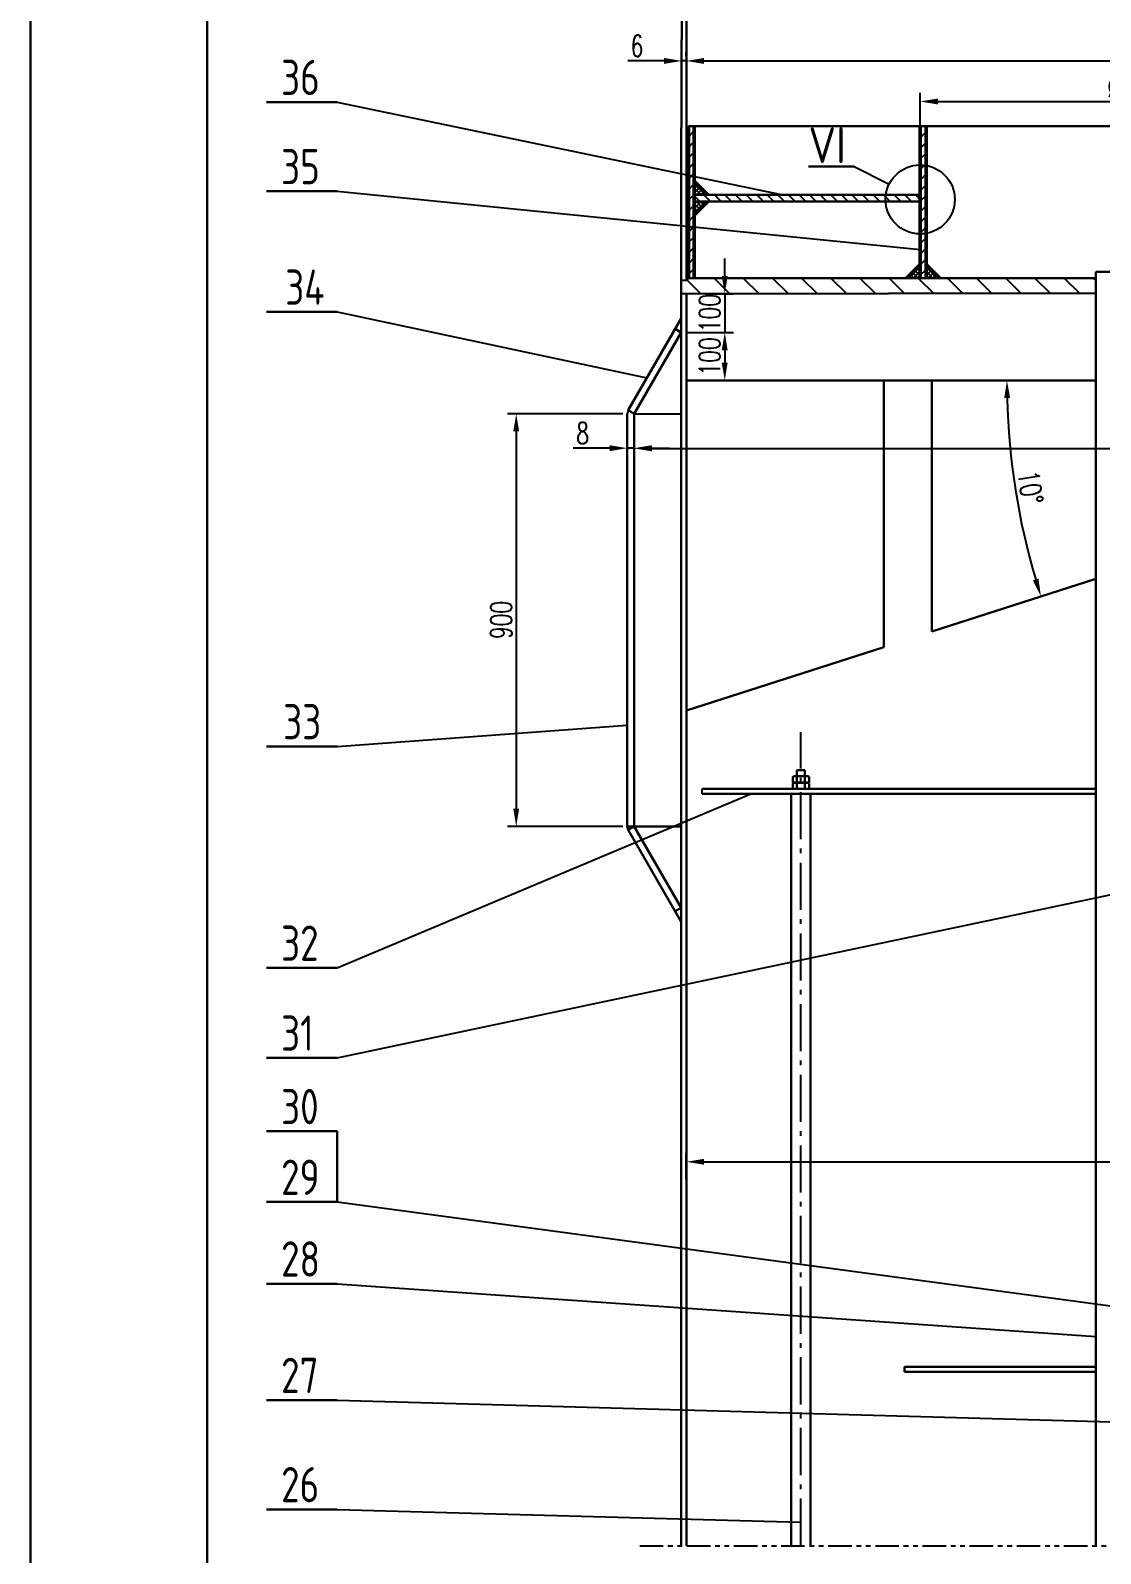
# Model space of a CAD drawing. Extents: x 25064 to 67879, y 10 to 12625.
# Drawn here: x 50611 to 52882, y 7219 to 10453 of the extents above; entities that cross this region are included whole.
import ezdxf

# ---------------------------------------------------------------- set-up
doc = ezdxf.new("R2010")
doc.units = 0
doc.linetypes.add('CENTER1', pattern=[0.75, 0.5, -0.1, 0.05, -0.1])
doc.linetypes.add('PHANTOM2', pattern=[1, 0.5, -0.1, 0.1, -0.1, 0.1, -0.1])
doc.layers.get('0').update_dxf_attribs({"linetype": 'CONTINUOUS'})
doc.layers.get('DEFPOINTS').update_dxf_attribs({"linetype": 'CONTINUOUS'})
for name, color, linetype in [('1', 2, 'CONTINUOUS'), ('1-粗实线', 1, 'CONTINUOUS'), ('4', 3, 'CENTER1'), ('6', 6, 'PHANTOM2'), ('TEXT', 2, 'CONTINUOUS'), ('图层1', 2, 'CONTINUOUS')]:
    doc.layers.add(name, color=color, linetype=linetype)
doc.layers.add('2', color=1, linetype='CONTINUOUS', lineweight=30)
doc.layers.add('图层2', color=1, linetype='CONTINUOUS', lineweight=50)
doc.styles.add('HZTXT', font='txt', dxfattribs={"width": 0.7, "bigfont": 'HZ.SHX'})
doc.styles.add('样式 1', font='gbenor.shx', dxfattribs={"bigfont": 'gbcbig.shx'})
doc.dimstyles.new('1', dxfattribs={"dimscale": 15, "dimtxt": 3, "dimasz": 2.5, "dimexe": 1.25, "dimexo": 0.625, "dimtad": 1, "dimdec": 0, "dimdsep": 46, "dimlunit": 6, "dimtxsty": 'HZTXT', "dimcen": 2.5, "dimclrt": 256, "dimadec": 0, "dimazin": 0, "dimtfac": 1, "dimtdec": 0, "dimtmove": 0, "dimatfit": 3, "dimfxl": 0, "dimtolj": 1, "dimtzin": 0, "dimarcsym": 0})

# ---------------------------------------------------------------- blocks, each defined once
blk = doc.blocks.new('*D12')
at = {"layer": 'DEFPOINTS', "color": 0}
for p in [(51877.6, 9638.8), (51642.1, 8762.8), (51877.7, 8762.8)]:
    blk.add_point(p, dxfattribs=at)
at = {"layer": 'TEXT', "color": 0, "lineweight": -2}
for p, q in [((51868.3, 9638.8), (51623.3, 9638.8)), ((51642.1, 9601.3), (51642.1, 8800.3)), ((51868.3, 8762.8), (51623.3, 8762.8))]:
    blk.add_line(p, q, dxfattribs=at)
at = {"layer": 'TEXT', "color": 0}
for points in [[(51635.8, 9601.3), (51648.3, 9601.3), (51642.1, 9638.8)], [(51635.8, 8800.3), (51648.3, 8800.3), (51642.1, 8762.8)]]:
    blk.add_solid(points, dxfattribs=at)
at = {"layer": 'TEXT', "insert": (51610.2, 9200.8), "char_height": 45, "attachment_point": 5, "rotation": 90, "style": 'HZTXT'}
blk.add_mtext('\\A1;900', dxfattribs=at)
blk = doc.blocks.new('*D13')
at = {"layer": 'DEFPOINTS', "color": 0}
for p in [(54057.5, 9565.2), (54057.5, 9516.5), (51892.6, 9495.5)]:
    blk.add_point(p, dxfattribs=at)
at = {"layer": 'TEXT', "color": 0, "lineweight": -2}
for p, q in [((51892.6, 9504.9), (51892.6, 9584)), ((54057.5, 9525.9), (54057.5, 9584)), ((51930.1, 9565.2), (54020, 9565.2))]:
    blk.add_line(p, q, dxfattribs=at)
at = {"layer": 'TEXT', "color": 0}
for points in [[(51930.1, 9571.5), (51930.1, 9559), (51892.6, 9565.2)], [(54020, 9571.5), (54020, 9559), (54057.5, 9565.2)]]:
    blk.add_solid(points, dxfattribs=at)
at = {"layer": 'TEXT', "insert": (53123.4, 9597.1), "char_height": 45, "attachment_point": 5, "style": 'HZTXT'}
blk.add_mtext('\\A1;%%C1200', dxfattribs=at)
blk = doc.blocks.new('*D17')
at = {"layer": 'DEFPOINTS', "color": 0}
for p in [(51992.2, 9811.3), (52003, 9709.5), (52084.5, 9709.5)]:
    blk.add_point(p, dxfattribs=at)
at = {"layer": 'TEXT', "color": 0, "lineweight": -2}
for p, q in [((52001.6, 9811.3), (52103.2, 9811.3)), ((52084.5, 9773.8), (52084.5, 9747)), ((52012.4, 9709.5), (52103.2, 9709.5))]:
    blk.add_line(p, q, dxfattribs=at)
at = {"layer": 'TEXT', "color": 0}
for points in [[(52078.2, 9773.8), (52090.7, 9773.8), (52084.5, 9811.3)], [(52078.2, 9747), (52090.7, 9747), (52084.5, 9709.5)]]:
    blk.add_solid(points, dxfattribs=at)
at = {"layer": 'TEXT', "insert": (52052.6, 9760.4), "char_height": 45, "attachment_point": 5, "rotation": 90, "style": 'HZTXT'}
blk.add_mtext('\\A1;100', dxfattribs=at)
blk = doc.blocks.new('*D18')
at = {"layer": 'DEFPOINTS', "color": 0}
for p in [(52033.6, 9893.6), (52033.6, 9811.3), (52084.5, 9811.3)]:
    blk.add_point(p, dxfattribs=at)
at = {"layer": 'TEXT', "color": 0, "lineweight": -2}
for p, q in [((52084.5, 9931.1), (52084.5, 9968.6)), ((52043, 9893.6), (52103.2, 9893.6)), ((52084.5, 9893.6), (52084.5, 9811.3)), ((52043, 9811.3), (52103.2, 9811.3)), ((52084.5, 9773.8), (52084.5, 9736.3))]:
    blk.add_line(p, q, dxfattribs=at)
at = {"layer": 'TEXT', "color": 0}
for points in [[(52078.2, 9931.1), (52090.7, 9931.1), (52084.5, 9893.6)], [(52078.2, 9773.8), (52090.7, 9773.8), (52084.5, 9811.3)]]:
    blk.add_solid(points, dxfattribs=at)
at = {"layer": 'TEXT', "insert": (52052.6, 9852.4), "char_height": 45, "attachment_point": 5, "rotation": 90, "style": 'HZTXT'}
blk.add_mtext('\\A1;100', dxfattribs=at)
blk = doc.blocks.new('*D20')
at = {"layer": 'DEFPOINTS', "color": 0}
for p in [(51877.6, 9565.8), (51877.6, 9504.9), (51892.6, 9504.9)]:
    blk.add_point(p, dxfattribs=at)
at = {"layer": 'TEXT', "color": 0, "lineweight": -2}
for p, q in [((51877.6, 9514.2), (51877.6, 9584.5)), ((51892.6, 9514.2), (51892.6, 9584.5)), ((51840.1, 9565.8), (51762.9, 9565.8)), ((51892.6, 9565.8), (51877.6, 9565.8)), ((51930.1, 9565.8), (51967.6, 9565.8))]:
    blk.add_line(p, q, dxfattribs=at)
at = {"layer": 'TEXT', "color": 0}
for points in [[(51840.1, 9572), (51840.1, 9559.5), (51877.6, 9565.8)], [(51930.1, 9572), (51930.1, 9559.5), (51892.6, 9565.8)]]:
    blk.add_solid(points, dxfattribs=at)
at = {"layer": 'TEXT', "insert": (51782.8, 9597.6), "char_height": 45, "attachment_point": 5, "style": 'HZTXT'}
blk.add_mtext('\\A1;8', dxfattribs=at)
blk = doc.blocks.new('*D42')
at = {"layer": 'DEFPOINTS', "color": 0}
for p in [(52003, 10396.6), (53947, 10396.6), (53947, 10387.9)]:
    blk.add_point(p, dxfattribs=at)
at = {"layer": 'TEXT', "color": 0, "lineweight": -2}
for p, q in [((52003, 10387.3), (52003, 10369.1)), ((52040.5, 10387.9), (53909.5, 10387.9)), ((53947, 10387.2), (53947, 10369.1))]:
    blk.add_line(p, q, dxfattribs=at)
at = {"layer": 'TEXT', "color": 0}
for points in [[(52040.5, 10394.1), (52040.5, 10381.6), (52003, 10387.9)], [(53909.5, 10394.1), (53909.5, 10381.6), (53947, 10387.9)]]:
    blk.add_solid(points, dxfattribs=at)
at = {"layer": 'TEXT', "insert": (52975, 10419.8), "char_height": 45, "attachment_point": 5, "style": 'HZTXT'}
blk.add_mtext('\\A1;%%C1000', dxfattribs=at)
blk = doc.blocks.new('*D43')
at = {"layer": 'DEFPOINTS', "color": 0}
for p in [(51993.4, 10387.9), (51993.4, 10387.9), (52003, 10387.9)]:
    blk.add_point(p, dxfattribs=at)
at = {"layer": 'TEXT', "color": 0, "lineweight": -2}
for p, q in [((51955.9, 10387.9), (51878.6, 10387.9)), ((51993.4, 10397.3), (51993.4, 10406.6)), ((52003, 10387.9), (51993.4, 10387.9)), ((52003, 10397.3), (52003, 10406.6)), ((52040.5, 10387.9), (52078, 10387.9))]:
    blk.add_line(p, q, dxfattribs=at)
at = {"layer": 'TEXT', "color": 0}
for points in [[(51955.9, 10394.1), (51955.9, 10381.6), (51993.4, 10387.9)], [(52040.5, 10394.1), (52040.5, 10381.6), (52003, 10387.9)]]:
    blk.add_solid(points, dxfattribs=at)
at = {"layer": 'TEXT', "insert": (51898.5, 10419.8), "char_height": 45, "attachment_point": 5, "style": 'HZTXT'}
blk.add_mtext('\\A1;6', dxfattribs=at)
blk = doc.blocks.new('*D46')
at = {"layer": 'DEFPOINTS', "color": 0}
for p in [(53947, 8050.7), (52003, 8004.7), (53947, 8004.7)]:
    blk.add_point(p, dxfattribs=at)
at = {"layer": 'TEXT', "color": 0, "lineweight": -2}
for p, q in [((52003, 8014), (52003, 8069.5)), ((53947, 8014), (53947, 8069.5)), ((52040.5, 8050.7), (53909.5, 8050.7))]:
    blk.add_line(p, q, dxfattribs=at)
at = {"layer": 'TEXT', "color": 0}
for points in [[(52040.5, 8057), (52040.5, 8044.5), (52003, 8050.7)], [(53909.5, 8057), (53909.5, 8044.5), (53947, 8050.7)]]:
    blk.add_solid(points, dxfattribs=at)
at = {"layer": 'TEXT', "insert": (53138.6, 8082.6), "char_height": 45, "attachment_point": 5, "style": 'HZTXT'}
blk.add_mtext('\\A1;%%C1000', dxfattribs=at)
blk = doc.blocks.new('*D107')
at = {"layer": 'DEFPOINTS', "color": 0}
for p in [(53450.9, 10301.8), (52499.2, 10103.3), (53450.9, 10103.3)]:
    blk.add_point(p, dxfattribs=at)
at = {"layer": '图层1', "color": 0, "lineweight": -2}
for p, q in [((52499.2, 10112.7), (52499.2, 10320.5)), ((53450.9, 10112.7), (53450.9, 10320.5)), ((52536.7, 10301.8), (53413.4, 10301.8))]:
    blk.add_line(p, q, dxfattribs=at)
at = {"layer": '图层1', "color": 0}
for points in [[(52536.7, 10308), (52536.7, 10295.5), (52499.2, 10301.8)], [(53413.4, 10308), (53413.4, 10295.5), (53450.9, 10301.8)]]:
    blk.add_solid(points, dxfattribs=at)
at = {"layer": '图层1', "insert": (52975, 10333.7), "char_height": 45, "attachment_point": 5, "style": 'HZTXT'}
blk.add_mtext('\\A1;%%C273x4', dxfattribs=at)
blk = doc.blocks.new('*D139')
at = {"layer": 'DEFPOINTS', "color": 0}
for p in [(52421.8, 9709.5), (52871.9, 9709.5), (52691.4, 9554.5), (52871.9, 9288.7), (52523.9, 9176.5)]:
    blk.add_point(p, dxfattribs=at)
at = {"layer": '图层1', "color": 0, "lineweight": -2}
blk.add_arc((54177.4, 9709.5), 1494.1, 181.4382, 196.4273, dxfattribs=at)
at = {"layer": '图层1', "color": 0}
for points in [[(52677.6, 9671.9), (52690.1, 9672.1), (52683.3, 9709.5)], [(52750.3, 9288.8), (52738.4, 9285.1), (52755.4, 9251.1)]]:
    blk.add_solid(points, dxfattribs=at)
at = {"layer": '图层1', "insert": (52733, 9482.5), "char_height": 45, "attachment_point": 5, "rotation": 278.9327, "style": 'HZTXT'}
blk.add_mtext('\\A1;10%%D', dxfattribs=at)

msp = doc.modelspace()

# ---------------------------------------------------------------- hatches: boundary and pattern name
at = {"layer": '图层1'}
h = msp.add_hatch(dxfattribs=at)
h.set_pattern_fill('ANSI31', color=256, scale=5, style=0)
h.paths.add_polyline_path([(53942.72195, 10249.52203), (53930.29406, 10249.52204), (53930.29372, 9982.41332, -0.045083937), (53942.72161, 9985.26609)])
h.paths.add_polyline_path([(53930.29368, 9947.37169), (53942.72157, 9950.79257), (53942.72161, 9985.26609, 0.045083937), (53930.29372, 9982.41332)])
h.paths.add_polyline_path([(53930.29368, 9947.37169), (53930.29365, 9927.01717), (53942.72154, 9927.01718), (53942.72157, 9950.79257)])
h.paths.add_polyline_path([(52019.77961, 10249.52286), (52007.35172, 10249.52287), (52007.35172, 10036.82739), (52019.77961, 10035.58969)])
h.paths.add_polyline_path([(52007.35172, 10036.82739), (52007.35172, 9927.01507), (52019.77961, 9927.01509), (52019.77961, 10035.58969)])
h = msp.add_hatch(dxfattribs=at)
h.set_pattern_fill('ANSI31', color=256, scale=5, style=0)
h.paths.add_polyline_path([(52511.63051, 10249.52265), (52499.20262, 10249.52265), (52499.20262, 9927.01567), (52511.63051, 9927.01569)])
h.paths.add_polyline_path([(53450.88216, 10249.52224), (53438.45427, 10249.52225), (53438.45386, 9927.01666), (53450.88175, 9927.01668)])
h = msp.add_hatch(dxfattribs=at)
h.set_pattern_fill('ANSI37', color=256, scale=2, angle=-90, style=0)
h.set_pattern_definition([(315, (42092.764, 62602.5356), (4.49012806, 4.49012806), []), (45, (42092.764, 62602.5356), (-4.49012806, 4.49012806), [])])
h.paths.add_polyline_path([(52019.77961, 10131.5968), (52019.77965, 10103.33295), (52048.04346, 10103.33295)])
h = msp.add_hatch(dxfattribs=at)
h.set_pattern_fill('ANSI31', color=256, scale=5, angle=90, style=0)
h.paths.add_polyline_path([(52499.20262, 10103.33268), (52136.94716, 10103.3329), (52217.30845, 10089.18233), (52499.20262, 10089.18267)])
h.paths.add_polyline_path([(52019.77961, 10103.33297), (52019.77961, 10089.18209), (52217.30845, 10089.18233), (52136.94716, 10103.3329)])
h.paths.add_polyline_path([(53930.29386, 10089.18442), (53930.29388, 10103.33182), (53450.88197, 10103.33211), (53450.88196, 10089.18383)])
h = msp.add_hatch(dxfattribs=at)
h.set_pattern_fill('ANSI37', color=256, scale=2, angle=-90, style=0)
h.set_pattern_definition([(45, (42092.764, -42410.0205), (4.49012806, -4.49012806), []), (315, (42092.764, -42410.0205), (-4.49012806, -4.49012806), [])])
h.paths.add_polyline_path([(52019.77961, 10060.91825), (52019.77965, 10089.1821), (52048.04346, 10089.1821)])
h = msp.add_hatch(dxfattribs=at)
h.set_pattern_fill('ANSI37', color=256, scale=2, style=0)
h.paths.add_polyline_path([(52470.93877, 9927.01564), (52499.20262, 9927.01567), (52499.20262, 9955.27948)])
h = msp.add_hatch(dxfattribs=at)
h.set_pattern_fill('ANSI37', color=256, scale=2, style=0)
h.set_pattern_definition([(135, (105010.833, 0), (4.49012806, 4.49012806), []), (45, (105010.833, 0), (4.49012806, -4.49012806), [])])
h.paths.add_polyline_path([(52511.63051, 9955.27948), (52539.89436, 9927.01564), (52511.63051, 9927.01567)])

# ---------------------------------------------------------------- linework, layer by layer
for p, q in [((52062.06519, 9927.01514), (52095.41845, 9893.66188)), ((52123.93696, 9927.01521), (52157.21435, 9893.73783)), ((52185.80873, 9927.01529), (52219.01025, 9893.81377)), ((52247.6805, 9927.01536), (52280.80615, 9893.88971)), ((52309.55226, 9927.01544), (52342.60205, 9893.96566)), ((52371.42403, 9927.01551), (52404.39795, 9894.0416)), ((52433.2958, 9927.01559), (52466.19385, 9894.11754)), ((52495.16757, 9927.01567), (52527.98975, 9894.19349)), ((52557.03934, 9927.01574), (52589.78565, 9894.26943)), ((52618.9111, 9927.01582), (52651.58154, 9894.34538)), ((52680.78287, 9927.01589), (52713.37744, 9894.42132)), ((52742.65464, 9927.01597), (52775.17334, 9894.49726)), ((52804.52641, 9927.01604), (52836.96924, 9894.57321)), ((52866.39818, 9927.01612), (52871.89172, 9921.52257)), ((52003.77257, 9923.43592), (52033.62255, 9893.58594)), ((51879.63838, 9646.27764), (51877.6284, 9638.77556)), ((51892.6349, 9638.77592), (51879.63899, 9646.27869))]:
    msp.add_line(p, q)
at = {"layer": '1'}
for p, q in [((51261.80638, 10111.07623), (52499.20262, 9987.84397)), ((51261.80638, 9855.16675), (51919.19139, 9714.78932)), ((51261.80638, 8932.58216), (51877.65104, 8977.41109)), ((51261.80638, 8462.3171), (52139.76592, 8831.68847)), ((52036.92352, 8831.68847), (52036.92352, 8842.48847)), ((51261.80638, 8271.45318), (52983.96447, 8634.78535)), ((51261.80638, 7965.45316), (53721.31622, 7635.31885)), ((51261.80638, 7791.92227), (52871.89514, 7680.0344)), ((51261.80638, 7544.73399), (53704.03473, 7476.69326)), ((51261.80638, 7312.85329), (52246.03449, 7285.4326))]:
    msp.add_line(p, q, dxfattribs=at)
at = {"layer": '1-粗实线'}
msp.add_line((51892.63307, 9638.77698), (51992.23751, 9638.77685), dxfattribs=at)
at = {"layer": '2'}
for p, q in [((50986.33478, 12474.99999), (50986.33478, 159.99999)), ((52003.04096, 10152.34013), (52003.04179, 10783.6875)), ((51993.35879, 10579.87647), (51992.24094, 10152.34013)), ((51261.80638, 10300.45174), (51111.80639, 10300.45174)), ((53942.72195, 10249.52203), (52007.35172, 10249.52287)), ((52359.26142, 10163.55165), (52262.59558, 10163.55165)), ((51992.23767, 9921.61566), (51992.24094, 10152.34013)), ((52003.03767, 9922.70102), (52003.04096, 10152.34013)), ((51261.80638, 10111.07623), (51111.80639, 10111.07623)), ((52007.35172, 10103.33298), (52007.35172, 10089.18207)), ((52499.20262, 10103.33268), (52019.77961, 10103.33297)), ((52499.20262, 10089.18267), (52019.77961, 10089.18209)), ((51992.2376, 9709.494), (51992.23794, 9974.66134)), ((52007.35172, 9927.01507), (52003.03172, 9922.69507)), ((52871.89172, 9927.01613), (52007.35172, 9927.01507)), ((52871.89171, 9939.9784), (52912.93781, 9939.9784)), ((52871.89172, 9894.61613), (52871.89172, 9927.01613)), ((52871.89489, 7471.63613), (52871.89781, 9939.9784)), ((52003.03172, 9922.69507), (51992.23172, 9921.61507)), ((51992.23172, 9921.61507), (51992.23172, 9893.53507)), ((51992.23172, 9893.53507), (52871.89172, 9894.61613)), ((52003.0376, 9709.49401), (52003.03784, 9893.54835)), ((51261.80638, 9855.16675), (51111.80639, 9855.16675)), ((51992.23777, 9841.31648), (51879.63838, 9646.27764)), ((51992.23773, 9811.30702), (51892.63246, 9638.77592)), ((51992.23773, 9811.30702), (51979.24365, 9818.80874)), ((51992.23486, 7552.76344), (51992.2376, 9709.494)), ((52003.03476, 7471.63718), (52003.0376, 9709.49401)), ((52003.0376, 9709.49401), (52421.81711, 9709.49454)), ((52421.81711, 9709.49454), (52871.89753, 9709.4951)), ((52421.81711, 9709.49454), (52421.81711, 9143.62016)), ((52523.858, 9709.49466), (52523.858, 9176.51042)), ((51877.63083, 9638.77556), (51877.65218, 8762.75879)), ((51892.65624, 8762.75915), (51892.6349, 9638.77516)), ((52871.89704, 9288.69187), (52523.858, 9176.51042)), ((52421.81711, 9143.62016), (52003.03671, 9008.63704)), ((51261.80638, 8932.58216), (51111.80639, 8932.58216)), ((52228.75678, 8867.93492), (52231.07287, 8869.27226)), ((52228.75678, 8856.31226), (52228.75678, 8867.93492)), ((52231.07287, 8869.27226), (52261.00174, 8869.27226)), ((52237.39678, 8870.1371), (52237.39678, 8882.11047)), ((52237.39678, 8882.11047), (52254.67678, 8882.10942)), ((52237.39678, 8856.31226), (52237.39678, 8867.78937)), ((52254.67678, 8870.13605), (52254.67678, 8882.10942)), ((52254.67678, 8856.31226), (52254.67678, 8867.78937)), ((52261.00174, 8869.27226), (52263.31678, 8867.93492)), ((52263.31678, 8867.93492), (52263.31678, 8856.31226)), ((52444.88309, 8842.48847), (52036.92352, 8842.48847)), ((52444.88309, 8831.68847), (52036.92352, 8831.68847)), ((52225.51528, 7810.5684), (52225.51667, 8831.68847)), ((52263.31678, 8856.31226), (52228.75678, 8856.31226)), ((52228.75678, 8854.11218), (52231.07287, 8855.44847)), ((52228.75678, 8842.48847), (52228.75678, 8854.11218)), ((52263.31678, 8842.48847), (52228.75678, 8842.48847)), ((52231.07287, 8855.44847), (52261.00174, 8855.44847)), ((52237.39678, 8842.48847), (52237.39678, 8853.96664)), ((52254.67678, 8842.48847), (52254.67678, 8853.96558)), ((52261.00174, 8855.44847), (52263.31678, 8854.11113)), ((52263.31678, 8854.11113), (52263.31678, 8842.48847)), ((52266.55528, 7810.5684), (52266.55667, 8831.68847)), ((52871.89651, 8842.48805), (52444.88309, 8842.48849)), ((52871.8965, 8831.68805), (52444.88309, 8831.68849)), ((52539.66342, 8842.48877), (52505.10342, 8842.48877)), ((51879.63838, 8755.26559), (51877.6284, 8762.76767)), ((51877.65461, 8762.75879), (51992.2364, 8762.76078)), ((51992.23777, 8560.22674), (51879.63838, 8755.26559)), ((51892.6349, 8762.7673), (51879.63899, 8755.26453)), ((51992.23773, 8590.2362), (51892.63246, 8762.7673)), ((51992.23773, 8590.2362), (51979.24365, 8582.73449)), ((51261.80638, 8462.3171), (51111.80639, 8462.3171)), ((51261.80638, 8271.45318), (51111.80639, 8271.45318)), ((51261.80638, 8115.45316), (51111.80639, 8115.45316)), ((51261.80638, 8115.45316), (51261.80638, 7965.45316)), ((51261.80638, 7965.45316), (51111.80639, 7965.45316)), ((52225.51432, 7235.65123), (52225.51528, 7810.5684)), ((52266.55432, 7235.65123), (52266.55528, 7810.5684)), ((51261.80638, 7791.92227), (51111.80639, 7791.92227)), ((52465.95671, 7615.68479), (52871.89505, 7615.6843)), ((52465.95671, 7604.88479), (52465.95671, 7615.68479)), ((52465.95671, 7604.88479), (52871.89503, 7604.8843)), ((51261.80638, 7544.73399), (51111.80639, 7544.73399)), ((51992.23462, 7235.65123), (51992.23486, 7552.76344)), ((52003.03458, 7235.65123), (52003.03476, 7471.63718)), ((52871.89458, 7235.65123), (52871.89489, 7471.63613)), ((51261.80638, 7312.85329), (51111.80639, 7312.85329))]:
    msp.add_line(p, q, dxfattribs=at)
at = {"layer": '4', "ltscale": 200}
msp.add_line((52246.03443, 7235.65123), (52246.03659, 8962.70187), dxfattribs=at)
at = {"layer": '6', "ltscale": 100}
msp.add_line((51904.08474, 7235.65123), (54054.98285, 7235.65123), dxfattribs=at)
at = {"layer": 'TEXT'}
for p, q in [((50611.33478, 12624.99999), (50611.33478, 9.99999)), ((50611.33478, 9.99999), (50611.33478, 12624.99999)), ((50611.33478, 12624.99999), (50611.33478, 9.99999))]:
    msp.add_line(p, q, dxfattribs=at)
at = {"layer": '图层1'}
for p, q in [((51261.80638, 10300.45174), (52207.7001, 10103.33286)), ((52359.26142, 10163.55165), (52433.57021, 10126.54015))]:
    msp.add_line(p, q, dxfattribs=at)
msp.add_circle((52499.20261, 10093.85015), 73.3229, dxfattribs=at)
at = {"layer": '图层2'}
for p, q in [((52007.35172, 10249.52307), (52007.35172, 9927.01597)), ((52019.77961, 10249.52306), (52019.77961, 9927.01509)), ((52499.20262, 10249.52277), (52499.20262, 9927.01567)), ((52511.63051, 10249.52277), (52511.63051, 9927.01569)), ((52048.04346, 10103.33295), (52019.77961, 10131.5968)), ((52048.04346, 10089.1821), (52019.77961, 10060.91825)), ((52499.20262, 9955.27948), (52470.93877, 9927.01564)), ((52511.63051, 9955.27948), (52539.89436, 9927.01564))]:
    msp.add_line(p, q, dxfattribs=at)

# ---------------------------------------------------------------- texts
at = {"layer": '1', "style": '样式 1', "width": 0.9}
for s, p in [('36', (51143.12635, 10315.45475)), ('35', (51143.12635, 10126.07923)), ('34', (51151.86235, 9870.16976)), ('33', (51147.49435, 8947.58517)), ('32', (51143.12635, 8477.32011)), ('31', (51143.12635, 8286.45619)), ('30', (51143.12635, 8130.45617)), ('29', (51143.12635, 7980.45617)), ('28', (51143.12635, 7806.92528)), ('27', (51143.12635, 7559.73699)), ('26', (51143.12635, 7327.8563))]:
    msp.add_text(s, height=74.88, dxfattribs=at).set_placement(p)
at = {"layer": 'TEXT', "style": '样式 1'}
msp.add_text('VI', height=76, dxfattribs=at).set_placement((52262.30875, 10171.06707))

# ---------------------------------------------------------------- dimensions: what is measured, and where the dimension line sits
at = {"layer": 'TEXT'}
for base, p1, p2, text, picture, middle in [((51993.35879, 10387.89921), (52003.04179, 10387.89921), (51993.35879, 10387.89921), '6', '*D43', (51898.48379, 10419.77421)), ((53947.04076, 10387.89921), (52003.04179, 10396.63504), (53947.04076, 10396.62481), '%%C1000', '*D42', (52975.04128, 10419.77421))]:
    dim = msp.add_linear_dim(base=base, p1=p1, p2=p2, text=text, dimstyle='1', override={"dimfxl": 1.25}, dxfattribs=at)
    dim.commit()
    dim.dimension.update_dxf_attribs({"geometry": picture, "text_midpoint": middle})
for base, p1, p2, text, picture, middle in [((52084.4959, 9811.30702), (52033.62255, 9893.58594), (52033.62255, 9811.30702), '100', '*D18', (52052.6209, 9852.44648)), ((52084.4959, 9709.49401), (51992.23773, 9811.30702), (52003.0376, 9709.49401), '100', '*D17', (52052.6209, 9760.40052)), ((51642.0592, 8762.75879), (51877.6284, 9638.77556), (51877.65218, 8762.75879), '900', '*D12', (51610.1842, 9200.76717))]:
    dim = msp.add_linear_dim(base=base, p1=p1, p2=p2, angle=90, text=text, dimstyle='1', dxfattribs=at)
    dim.commit()
    dim.dimension.update_dxf_attribs({"geometry": picture, "text_midpoint": middle})
dim = msp.add_linear_dim(base=(51877.6341, 9565.76868), p1=(51892.63839, 9504.86029), p2=(51877.6341, 9504.85993), text='8', dimstyle='1', dxfattribs=at)
dim.commit()
dim.dimension.update_dxf_attribs({"geometry": '*D20', "text_midpoint": (51782.7591, 9597.64368)})
for base, p1, p2, text, picture, middle in [((54057.45594, 9565.21329), (51892.63839, 9495.48529), (54057.45594, 9516.53872), '%%C1200', '*D13', (53123.43055, 9565.21329)), ((53947.03556, 8050.73931), (52003.03544, 8004.6739), (53947.03556, 8004.6739), '%%C1000', '*D46', (53138.64614, 8050.73931))]:
    dim = msp.add_linear_dim(base=base, p1=p1, p2=p2, text=text, dimstyle='1', dxfattribs=at)
    dim.commit()
    dim.dimension.update_dxf_attribs({"geometry": picture, "text_midpoint": middle, "dimtype": 160})
at = {"layer": '图层1'}
dim = msp.add_linear_dim(base=(53450.88197, 10301.7913), p1=(52499.20262, 10103.33268), p2=(53450.88197, 10103.33148), text='%%C273x4', dimstyle='1', override={"dimfxl": 1.25}, dxfattribs=at)
dim.commit()
dim.dimension.update_dxf_attribs({"geometry": '*D107', "text_midpoint": (52975.04321, 10301.7913), "dimtype": 160})
dim = msp.add_angular_dim_2l(base=(52691.40792, 9554.48479), line1=((52871.89704, 9288.69187), (52523.858, 9176.51042)), line2=((52421.81711, 9709.49454), (52871.89753, 9709.4951)), text='10%%D', dimstyle='1', override={"dimfxl": 1.25}, dxfattribs=at)
dim.commit()
dim.dimension.update_dxf_attribs({"geometry": '*D139', "text_midpoint": (52732.95456, 9482.45247)})

doc.saveas('drawing.dxf')
